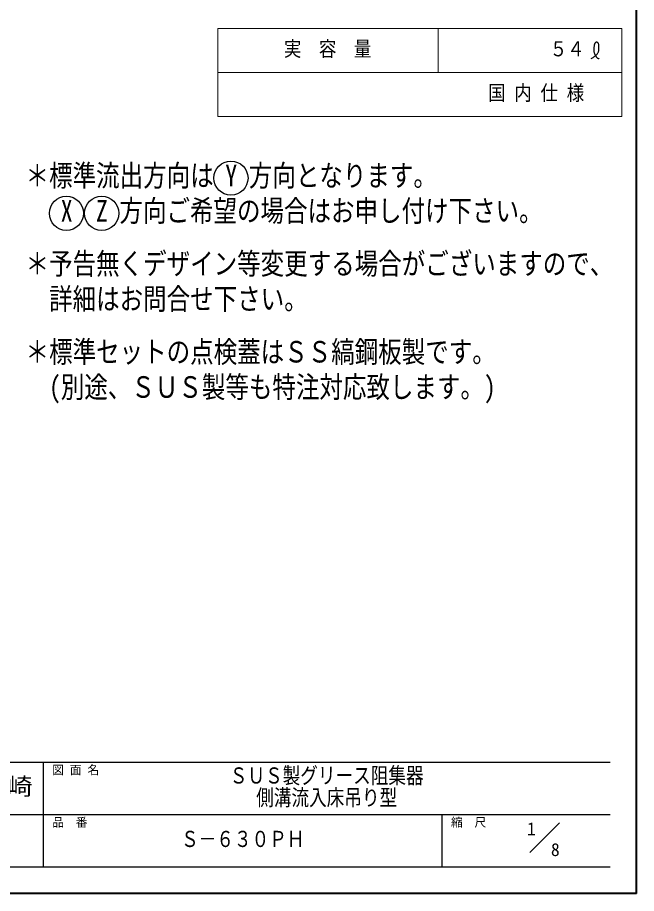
# Model space of a CAD drawing. Units: millimetres at full size, sheet at 1:8; details may follow other scales. Extents: x -1691 to 1549, y -1119 to 1129.
# Drawn here: x 706 to 1549, y -1119 to 74 of the extents above; entities that cross this region are included whole.
import ezdxf
from ezdxf.enums import TextEntityAlignment as Align

# ---------------------------------------------------------------- set-up
doc = ezdxf.new("R2010")
doc.units = ezdxf.units.MM
doc.header["$LTSCALE"] = 8
doc.layers.add('0-0_ﾚｲﾔ1', color=4, linetype='Continuous', lineweight=9)
doc.styles.add('ＭＳ ゴシック', font='')
doc.styles.get('ＭＳ ゴシック').set_extended_font_data('MS Gothic')

msp = doc.modelspace()

# ---------------------------------------------------------------- linework, layer by layer
at = {"layer": '0-0_ﾚｲﾔ1', "color": 1, "lineweight": 40}
for q in [(1548.863, 1129.091), (-1691.137, -1118.909)]:
    msp.add_line((1548.863, -1118.909), q, dxfattribs=at)
at = {"layer": '0-0_ﾚｲﾔ1', "color": 3, "lineweight": 18}
for p, q in [((1528.863, 59.091), (978.863, 59.091)), ((978.863, -60.909), (978.863, 59.091)), ((1278.863, -0.909), (1278.863, 59.091)), ((1528.863, -60.909), (1528.863, 59.091)), ((1528.863, -0.909), (978.863, -0.909)), ((1528.863, -60.909), (978.863, -60.909))]:
    msp.add_line(p, q, dxfattribs=at)
at = {"layer": '0-0_ﾚｲﾔ1', "color": 6, "lineweight": 25}
for p, q in [((-71.137, -940.052), (1512.863, -940.052)), ((741.434, -1082.909), (741.434, -940.052)), ((527.148, -1011.481), (1512.863, -1011.481)), ((1284.291, -1082.909), (1284.291, -1011.481)), ((1512.863, -1082.909), (-71.137, -1082.909))]:
    msp.add_line(p, q, dxfattribs=at)
at = {"layer": '0-0_ﾚｲﾔ1', "color": 7, "lineweight": 18}
msp.add_line((1403.885, -1063.315), (1444.291, -1022.909), dxfattribs=at)
at = {"layer": '0-0_ﾚｲﾔ1', "color": 5, "lineweight": 25}
for points in [[(1487.323, 18.252), (1487.903, 18.586), (1488.9, 19.167), (1489.888, 19.763), (1490.862, 20.381), (1491.815, 21.033), (1492.743, 21.725), (1493.267, 22.15), (1493.652, 22.48), (1494.295, 23.075), (1494.905, 23.703), (1495.472, 24.365), (1495.988, 25.064), (1496.444, 25.799), (1496.678, 26.243), (1496.846, 26.604), (1497.099, 27.245), (1497.31, 27.902), (1497.48, 28.574), (1497.613, 29.254), (1497.709, 29.938), (1497.75, 30.335), (1497.781, 30.746), (1497.811, 31.454), (1497.817, 32.162), (1497.807, 32.871), (1497.786, 33.584), (1497.762, 34.301), (1497.75, 34.72), (1497.738, 35.161), (1497.709, 35.923), (1497.648, 36.679), (1497.529, 37.42), (1497.327, 38.138), (1497.016, 38.824), (1496.775, 39.203), (1496.621, 39.406), (1496.323, 39.737), (1495.991, 40.031), (1495.632, 40.275)], [(1495.632, 40.275), (1495.253, 40.453), (1494.861, 40.552), (1494.631, 40.567), (1494.442, 40.555), (1494.117, 40.484), (1493.798, 40.359), (1493.491, 40.187), (1493.199, 39.978), (1492.927, 39.74), (1492.78, 39.593), (1492.576, 39.362), (1492.269, 38.941), (1492.013, 38.495), (1491.802, 38.029), (1491.628, 37.547), (1491.486, 37.055), (1491.416, 36.767), (1491.338, 36.405), (1491.226, 35.777), (1491.139, 35.147), (1491.069, 34.513), (1491.011, 33.877), (1490.959, 33.24), (1490.928, 32.869), (1490.891, 32.427), (1490.828, 31.665), (1490.775, 30.903), (1490.744, 30.141), (1490.743, 29.383), (1490.784, 28.628), (1490.831, 28.192), (1490.887, 27.814), (1491.016, 27.166), (1491.181, 26.524), (1491.378, 25.89), (1491.602, 25.263), (1491.849, 24.647), (1492, 24.294), (1492.114, 24.039)], [(1492.114, 24.039), (1492.317, 23.605), (1492.528, 23.175), (1492.749, 22.749), (1492.979, 22.326), (1493.22, 21.906), (1493.365, 21.663), (1493.538, 21.38), (1493.851, 20.898), (1494.185, 20.433), (1494.543, 19.991), (1494.929, 19.584), (1495.347, 19.22), (1495.606, 19.032), (1495.827, 18.891), (1496.227, 18.675), (1496.646, 18.488), (1497.08, 18.324), (1497.524, 18.176), (1497.974, 18.038), (1498.237, 17.96)]]:
    msp.add_lwpolyline(points, dxfattribs=at)
for centre in [(996.796, -144.576), (772.796, -192.576), (820.796, -192.576)]:
    msp.add_circle(centre, 23.2, dxfattribs=at)

# ---------------------------------------------------------------- texts
at = {"layer": '0-0_ﾚｲﾔ1', "color": 7, "style": 'ＭＳ ゴシック'}
for s, height, width, p in [('実\u3000容\u3000量', 20.53, 0.85, (1068.863, 15.091)), ('５４', 20.53, 0.85, (1430.863, 15.091)), ('国 内 仕 様', 20.53, 0.85, (1346.863, -44.909)), ('＊標準流出方向は Y 方向となります。', 29.33, 0.8, (717.196, -164.576)), (' X  Z 方向ご希望の場合はお申し付け下さい。', 29.33, 0.8, (749.196, -212.576)), ('＊予告無くデザイン等変更する場合がございますので、', 29.33, 0.8, (717.196, -284.576)), ('詳細はお問合せ下さい。', 29.33, 0.8, (749.196, -332.576)), ('＊標準セットの点検蓋はＳＳ縞鋼板製です。', 29.33, 0.8, (717.196, -404.576)), ('(別途、ＳＵＳ製等も特注対応致します。)', 29.33, 0.8, (749.196, -452.576)), ('ＳＵＳ製グリース阻集器', 21.99, 0.8, (995.148, -975.766)), ('千\u3000崎', 23.46, 1.1, (621.434, -991.766)), ('側溝流入床吊り型', 21.99, 0.8, (1031.148, -1005.766)), ('Ｓ－６３０ＰＨ', 21.99, 0.8, (928.863, -1062.195))]:
    msp.add_text(s, height=height, dxfattribs=dict(at, width=width)).set_placement(p, align=Align.BOTTOM_LEFT)
for s, height, p in [('図 面 名', 11.73, (753.434, -960.052)), ('品\u3000番', 11.73, (753.434, -1031.481)), ('縮\u3000尺', 11.73, (1296.291, -1031.481)), ('1', 17.6, (1399.821, -1044.928)), ('8', 17.6, (1432.397, -1073.232))]:
    msp.add_text(s, height=height, dxfattribs=at).set_placement(p, align=Align.BOTTOM_LEFT)

doc.saveas('drawing.dxf')
